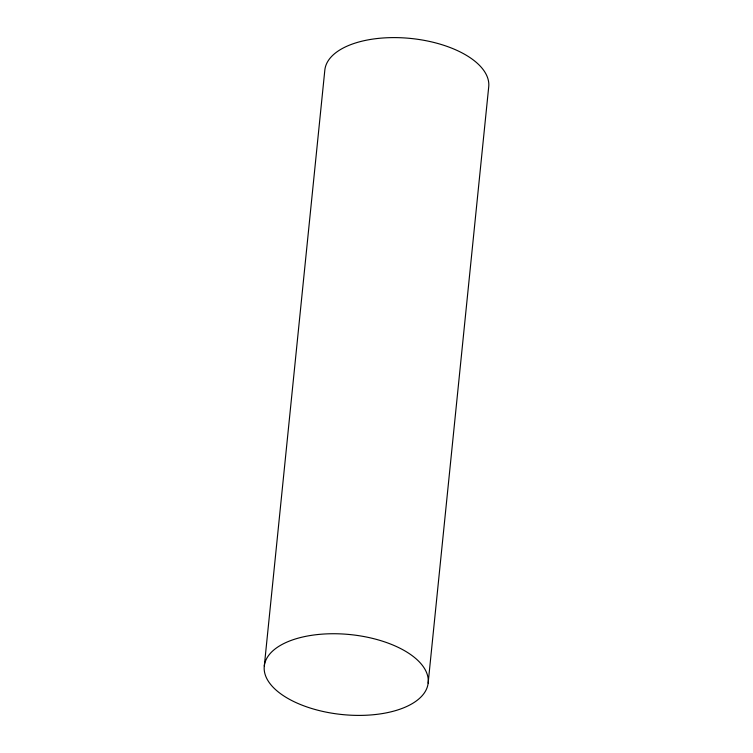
<?xml version="1.0" encoding="UTF-8"?>
<svg xmlns="http://www.w3.org/2000/svg" width="753" height="753" viewBox="0 0 753 753"><rect width="100%" height="100%" fill="white"/><g stroke="black" fill="none" stroke-linecap="round" stroke-linejoin="round"><path stroke-width="1.13" d="M264.303 666.01L324.854 69.888A82.369 40.182 5.8 0 1 411.307 38.507A82.369 40.182 5.8 0 1 488.697 86.99L428.146 683.112A82.369 40.182 5.8 0 1 301.341 704.874A82.369 40.182 5.8 0 1 309.182 635.711A82.369 40.182 5.8 0 1 428.146 683.112"/></g></svg>
